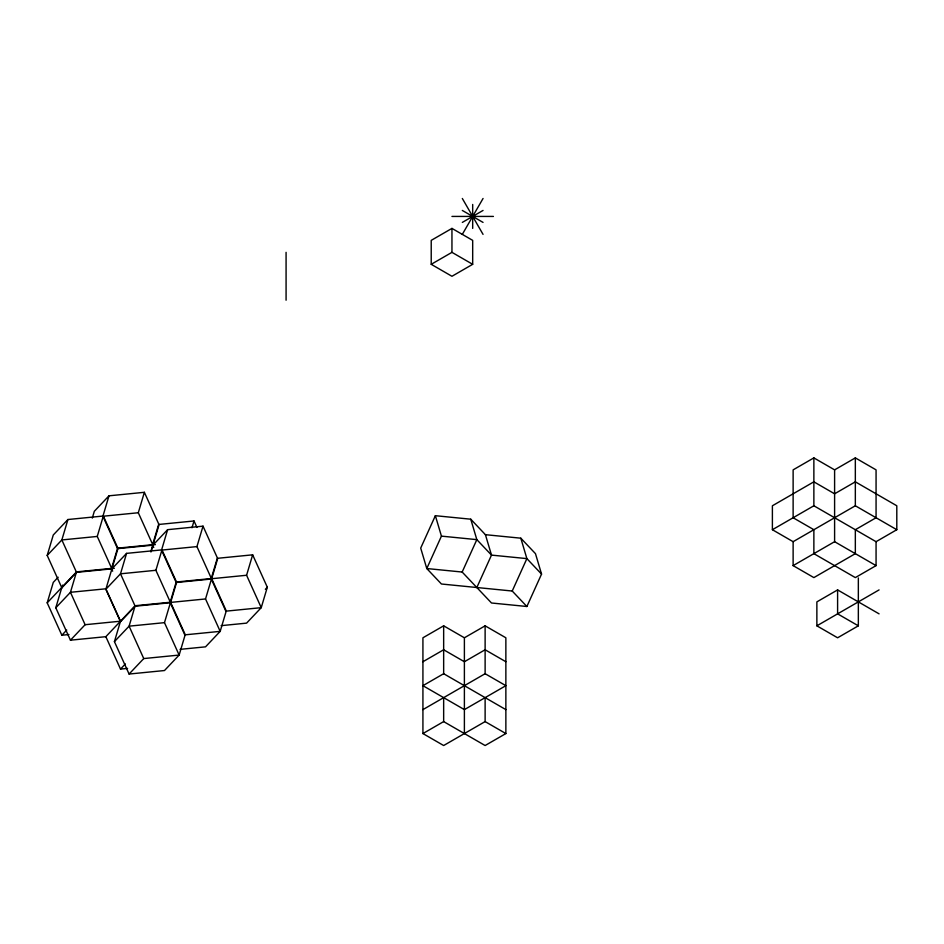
<?xml version="1.0" encoding="UTF-8"?>
<svg xmlns="http://www.w3.org/2000/svg" width="944" height="944" viewBox="0 0 944 944"><rect width="100%" height="100%" fill="white"/><g stroke="black" fill="none" stroke-linecap="round" stroke-linejoin="round"><path stroke-width="1.42" d="M47.2 555.426L53.277 534.988L67.933 519.519L103.321 516.014L117.988 548.417L105.846 589.28L120.502 621.683L135.157 606.213L170.557 602.709L176.622 582.271L161.967 549.868L126.579 553.373L111.911 568.843L76.523 572.347L61.856 587.829L47.2 555.426L61.856 539.944L67.933 519.519M68.936 634.533L61.856 635.229L47.2 602.827L53.277 582.389L58.162 577.232M55.79 607.783L70.446 592.301L105.846 588.796L120.502 621.199L114.425 641.637L129.092 674.04L164.48 670.535L179.148 655.065L185.213 634.628L170.557 602.225L135.157 605.729L105.846 636.681L70.446 640.185L55.79 607.783L61.856 587.345M61.856 587.829L62.67 585.103M92.3 518.103L94.317 511.294L108.985 495.812L144.373 492.308L159.04 524.711L150.934 551.957M111.911 568.371L76.523 571.875L70.446 592.301L85.113 624.716L70.446 640.185M167.619 529.667L161.554 550.104L176.209 582.507L211.609 579.002L217.675 558.565L203.019 526.162L167.619 529.667L152.963 545.148L117.575 548.653L102.908 516.25L108.985 495.812M111.911 568.843L97.256 536.44L103.321 516.014M112.666 571.203L111.498 568.607L117.575 548.169L152.963 544.664L150.934 551.473M152.963 545.148L138.308 512.745L144.373 492.308M126.579 553.373L120.502 573.81L105.846 589.28M153.719 547.496L152.55 544.912L158.616 524.475L194.016 520.97L196.942 527.448M135.157 605.729L129.092 626.167L114.425 641.637M170.557 602.709L155.89 570.294L161.967 549.868M191.986 527.779L194.016 520.97M211.609 578.519L205.532 598.956L220.188 631.359L184.8 634.864L170.144 602.461L176.209 582.023L211.609 578.519L226.265 610.933L220.188 631.359L205.532 646.841L180.044 649.366M129.092 674.04L143.748 658.57L179.148 655.065L164.48 622.651L170.557 602.225M211.609 579.002L196.942 546.6L203.019 526.162M252.65 554.824L246.585 575.262L261.24 607.665L225.852 611.169L211.185 578.766L217.262 558.329L252.65 554.824L267.317 587.227L261.24 607.665L246.585 623.134L221.097 625.66M435.361 515.695L420.705 548.098L426.782 568.536L441.438 584.006L512.226 591.027L526.882 606.496L541.549 574.094L535.472 553.656L520.817 538.186L485.417 534.682L470.761 519.2L435.361 515.695L441.438 536.133L426.782 568.536L462.171 572.04L491.494 602.992L526.882 606.496M462.171 572.04L476.838 539.638L470.761 519.2M476.838 587.51L491.494 555.107L485.417 534.682M512.226 591.027L526.882 558.612L520.817 538.186M462.312 234.372L483.057 198.476M47.2 602.827L76.523 571.875M61.856 635.229L66.753 630.073M105.846 636.681L120.502 669.084L125.387 663.927M265.358 589.292L267.317 587.227M451.952 228.401L431.219 240.366L431.219 264.308L451.952 276.285L472.684 264.308L472.684 240.366L451.952 228.401L451.952 252.343L472.684 264.308M462.324 222.406L483.045 210.441M431.219 264.308L451.952 252.343M464.389 733.559L464.389 637.79L443.656 625.825L422.924 637.79L422.924 733.559L443.656 745.524L485.122 721.594L485.122 697.651M422.924 661.732L443.656 649.767L464.389 661.732L485.122 649.767L505.866 661.732M464.389 637.79L485.122 625.825L505.866 637.79L505.866 733.559L485.122 745.524L443.656 721.594L443.656 697.651M813.87 457.887L793.125 469.864L793.125 517.749L813.87 529.714L813.87 553.656L855.335 577.598L876.067 565.621L876.067 541.691L813.87 505.772L813.87 457.887L834.602 469.864L834.602 541.691L793.125 565.621L813.87 577.598L855.335 553.656L855.335 529.714L876.067 517.749L876.067 469.864L855.335 457.887L834.602 469.864M443.656 625.825L443.656 673.709L422.924 685.674L464.389 709.617L505.866 685.674L485.122 673.709L485.122 625.825M422.924 709.617L485.122 673.709M793.125 565.633L793.125 541.691L772.393 529.714L813.87 505.772M422.924 733.559L443.656 721.594M793.125 541.691L855.335 505.772L855.335 457.887M876.067 541.691L896.8 529.714L896.8 505.772L855.335 481.829L834.602 493.806L813.87 481.829L772.393 505.772L772.393 529.714M879.076 613.848L837.599 589.906L816.867 601.883L816.867 625.825L837.599 637.79L858.344 625.825L858.344 577.94M816.867 625.825L879.076 589.906M102.908 516.25L138.308 512.745M97.256 536.44L61.856 539.944L76.523 572.347M152.55 544.912L155.382 544.629M161.554 550.104L196.942 546.6M111.498 568.607L114.33 568.323M155.89 570.294L120.502 573.81L135.157 606.213M211.185 578.766L246.585 575.262M170.144 602.461L205.532 598.956M85.113 624.716L120.502 621.199M164.48 622.651L129.092 626.167L143.748 658.57M120.502 669.084L127.582 668.387M451.952 216.424L493.417 216.424M441.438 536.133L476.838 539.638L491.494 555.107L526.882 558.612L541.549 574.094M462.312 210.441L483.045 222.406M855.335 505.772L896.8 529.714M834.602 541.691L876.067 565.621M858.344 625.825L837.599 613.848L837.599 589.906M443.656 673.709L505.866 709.617M485.122 721.594L505.866 733.559M462.324 198.476L483.045 234.372M472.684 204.459L472.684 228.401M286.079 252.343L286.079 300.216"/></g></svg>
